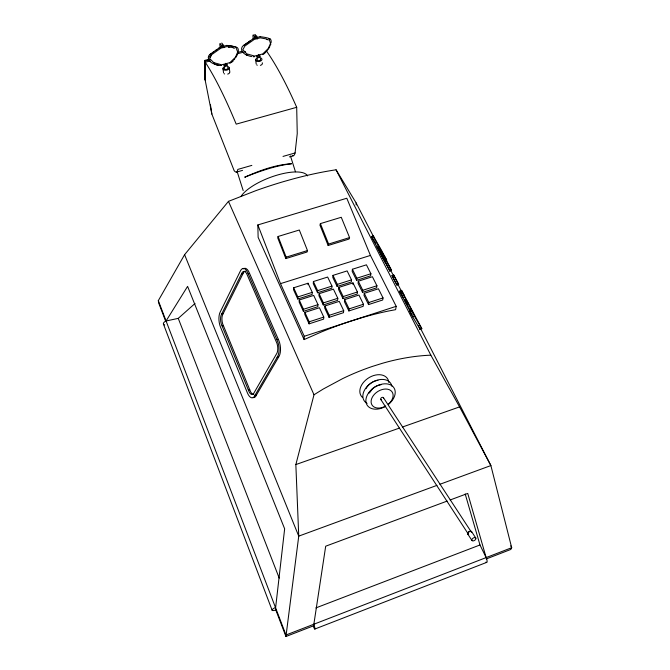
<?xml version="1.0" encoding="UTF-8"?>
<svg xmlns="http://www.w3.org/2000/svg" width="670" height="670" viewBox="0 0 670 670"><rect width="100%" height="100%" fill="white"/><g stroke="black" fill="none" stroke-linecap="round" stroke-linejoin="round"><path stroke-width="1" d="M209.819 59.772L204.802 61.096L205.255 64.27M246.2 54.84L247.481 55.367L246.2 54.814A7.789 5.636 13.9 0 1 243.361 45.552L247.113 43.006M293.661 287.782L293.611 289.867L297.773 299.013L312.17 294.44L312.27 292.354L308.033 283.243L293.661 287.782L297.84 296.936L297.773 299.013M447.166 501.076L325.695 546.201L313.619 625.78L285.939 636.5L298.745 536.134L295.847 464.57L313.996 394.781L228.47 201.36L256.015 190.598A155.18 47.026 -20.5 0 1 283.854 181.528L293.016 178.957A155.18 47.026 -20.5 0 1 336.064 169.795L356.139 202.926L384.84 258.578L391.59 270.471L384.27 256.124C390.518 266.886 382.796 252.891 381.774 250.831L373.081 235.597L373.751 236.979L372.193 237.8L390.049 271.283L389.672 270.471M299.239 300.009L299.172 302.078L303.401 311.341L317.865 306.701L317.99 304.641L313.694 295.411L299.239 300.009L303.477 309.289L303.401 311.341M304.9 312.404L304.817 314.448L309.096 323.836L323.635 319.121L323.778 317.086L319.431 307.739L304.9 312.404L309.188 321.801L309.096 323.836M304.105 339.581L304.247 336.298L280.512 283.628L257.841 224.936L346.8 198.245L370.435 255.429L396.188 306.316L395.618 309.674L388.843 310.955A173.438 70.174 -24.4 0 0 360.418 318.124L350.661 321.165A173.79 70.3 -24.4 0 0 321.123 332.077L304.105 339.581L258.126 237.339L257.841 224.936M307.974 284.641L308.033 283.243M313.401 281.551L313.292 283.653L317.538 292.731L331.817 288.192L331.977 286.098L327.655 277.053L313.401 281.551L317.664 290.646L317.538 292.731M319.088 293.695L318.962 295.772L323.267 304.967L337.613 300.361L337.797 298.292L333.425 289.13L319.088 293.695L323.409 302.907L323.267 304.967M324.858 305.997L324.716 308.049L329.071 317.362L343.492 312.689L343.693 310.646L339.263 301.366L324.858 305.997L329.23 315.327L329.071 317.362M332.982 275.378L332.822 277.489L337.144 286.492L351.298 281.995L351.516 279.892L347.127 270.915L332.982 275.378L337.32 284.398L337.144 286.492M338.777 287.43L338.593 289.515L342.973 298.644L357.202 294.071L357.445 291.994L352.99 282.908L338.777 287.43L343.174 296.567L342.973 298.644M344.648 299.641L344.447 301.701L348.886 310.947L363.19 306.316L363.442 304.255L358.936 295.043L344.648 299.641L349.095 308.895L348.886 310.947M352.403 269.256L352.185 271.375L356.591 280.311L370.627 275.847L370.904 273.737L366.431 264.826L352.403 269.256L356.817 278.209L356.591 280.311M352.847 284.298L352.99 282.908M358.299 281.216L358.065 283.309L362.52 292.371L376.632 287.84L376.925 285.755L372.403 276.727L358.299 281.216L362.772 290.286L362.52 292.371M285.939 636.5L275.462 609.055L284.649 528.806L187.592 286.375L166.076 320.98A3.886 1.993 -20.5 0 0 163.455 323.25A3.886 1.993 -20.5 0 0 164.703 324.95M364.271 293.334L364.011 295.411L368.534 304.582L382.721 299.984L383.031 297.924L378.441 288.778L364.271 293.334L368.802 302.522L368.534 304.582M292.53 155.758A25.762 6.047 74.4 0 0 295.076 152.953L297.246 133.564L296.693 107.309A181.285 39.764 73.4 0 0 266.551 51.113M278.084 236.477L277.765 237.959L285.814 258.57L307.078 252.004L307.48 250.563L299.322 230.019L278.084 236.477L286.149 257.146L285.814 258.57M320.386 223.621L319.95 225.137L328.149 245.496L349.045 239.048L349.572 237.582L341.264 217.281L320.386 223.621L328.618 244.047L328.149 245.496M223.881 47.712L223.445 46.071L223.403 46.624M257.247 38.977L256.828 37.344L256.761 37.905M254.977 395.325L254.583 396.137A11.063 4.925 82 0 1 247.456 393.005L220.422 326.901A10.678 4.606 83.7 0 1 220.053 312.321L240.513 270.739A11.155 5.025 84.6 0 1 247.64 272.472L277.33 340.636A11.558 5.394 82.8 0 1 277.589 356.532L254.977 395.325L256.401 395.107L279.055 356.34A11.549 5.402 82.8 0 0 278.804 340.452L249.089 272.347A11.147 5.033 84.6 0 0 244.642 268.276M256.401 395.107L255.999 395.92A11.055 4.933 82 0 1 253.26 397.611M241.543 273.821A7.956 3.585 84.6 0 1 247.372 275.269L276.09 341.323A8.241 3.852 82.8 0 1 276.3 354.288L254.181 392.553A7.889 3.509 82 0 1 248.352 390.024L222.03 325.821A7.613 3.283 83.7 0 1 221.728 313.887L241.543 273.821L242.976 273.695A7.948 3.593 84.6 0 1 245.815 271.258M253.838 394.262A7.881 3.518 82 0 1 249.768 389.814L223.411 325.67A7.605 3.291 83.7 0 1 223.118 313.736L242.976 273.695M165.716 321.382L158.706 303.024L158.313 300.637L184.593 254.675L228.47 201.36M372.796 388.433L369.095 393.03L372.788 388.449A11.918 8.258 -33 0 1 381.054 384.714M166.076 320.98L178.254 318.367L195.012 303.493M213.688 51.766L210.02 54.488L210.933 53.717M212.222 52.855L220.371 47.051L226.778 45.418M215.271 50.694L216.929 49.53M218.621 48.34L220.397 47.084M250.354 40.736L245.639 44.103M248.721 41.942L253.804 38.307L260.127 36.699M313.996 394.781L323.309 389.002L342.554 378.659A172.332 111.094 -31.2 0 1 372.319 366.44L382.31 363.316A172.332 111.094 -31.2 0 1 430.844 355.167L459.578 406.899L490.884 465.558L511.687 547.708L510.8 549.45L486.286 558.939M262.673 54.58L263.871 53.86M372.193 237.8C371.188 236.024 371.456 236.719 373.316 235.974M385.024 261.819L381.163 254.935L382.721 254.106L378.223 245.321L386.649 261.132L382.721 254.106M381.825 256.208L383.382 255.379M382.729 258.377L384.304 257.548M384.639 261.937L386.213 261.099M389.806 270.906L391.355 270.094M400.317 291.986L399.822 290.956L401.556 290.361L421.891 328.811L414.345 316.014C410.986 306.902 407.201 308.962 412.72 316.868L420.308 329.632L419.504 327.94M410.903 312.672L399.747 291.567L401.322 290.638L403.977 295.227L401.556 290.361M402.863 297.614L404.471 296.776L413.273 313.359L411.078 309.641M405.434 302.044L407.025 301.207M406.238 303.56L407.829 302.723M412.72 316.868L414.345 316.014M420.057 329.263L421.631 328.434M225.798 64.487L225.539 64.052M314.774 629.063L486.562 562.431M315.88 607.916L479.98 544.97L486.144 557.591A4.439 1.214 68 0 1 487.132 561.577A4.439 1.214 68 0 1 485.976 562.063M450.106 499.988L467.744 493.43L486.144 557.591M436.966 485.365L298.745 536.134L184.593 254.675M439.905 484.284L490.884 465.558L420.643 328.652M295.847 464.57L399.412 428.088M402.368 427.05L459.578 406.899M304.247 336.298L396.188 306.316M309.188 321.801L323.778 317.086M329.23 315.327L343.693 310.646M349.095 308.895L363.442 304.255M368.802 302.522L383.031 297.924M303.477 309.289L317.99 304.641M323.409 302.907L337.797 298.292M343.174 296.567L357.445 291.994M362.772 290.286L376.925 285.755M297.84 296.936L312.27 292.354M317.664 290.646L331.977 286.098M337.32 284.398L351.516 279.892M356.817 278.209L370.904 273.737M280.512 283.628L370.435 255.429M286.149 257.146L307.48 250.563M328.618 244.047L349.572 237.582M251.845 165.381L237.775 169.426A26.063 4.824 73.9 0 1 234.173 170.683L211.854 114.059L205.162 80.099L204.961 60.359L208.672 59.387M283.008 156.42L295.076 152.953M236.552 172.089L242.532 170.373M289.381 156.881L293.368 155.733M296.693 107.309L236.2 124.134A183.279 31.649 73.1 0 0 205.271 62.243L204.802 61.096M210.288 60.92L205.271 62.243L205.162 80.099L204.719 77.033L205.171 78.155M237.381 53.776L245.413 51.657M237.909 52.377L241.92 51.314M248.352 390.024L249.768 389.814M277.087 357.269L278.553 357.068M276.794 339.531L278.268 339.347M222.03 325.821L223.411 325.67M221.728 313.887L223.118 313.736M248.084 273.603L249.525 273.477M253.051 56.699L254.525 56.741M226.762 45.376L228.83 45.669A14.238 2.052 4.1 0 1 235.061 46.816L236.158 47.294M260.111 36.657L262.137 36.95A14.112 2.169 3.9 0 1 268.159 38.14L269.868 38.793L269.08 38.466M228.478 47.168L230.22 47.419M228.981 46.917L226.921 46.573L220.891 48.148L211.544 54.756L209.601 58.483L213.73 62.62L221.669 64.806L229.902 62.628L235.446 57.243L237.683 52.026L236.183 48.131M231.033 47.268L233.093 47.612M266.233 38.919L260.262 37.847L254.315 39.404L244.918 45.995L242.841 49.731L246.811 53.885L254.659 56.062L262.782 53.91L268.234 48.575L270.512 43.374L269.223 39.455M236.041 47.135L236.786 47.336A7.839 4.02 -59.4 0 1 238.294 51.339M233.227 47.989L234.425 48.29M266.367 39.296L267.514 39.614M234.835 58.717L234.734 58.684A14.162 12.931 20 0 1 233.989 59.781A14.12 12.906 20 0 0 234.693 58.667M267.338 39.547L268.427 39.94M235.689 57.695L235.597 57.645A7.839 4.02 -59.4 0 0 238.068 52.578M229.835 63.29L231.049 62.561A14.162 12.931 20 0 0 233.118 60.802M471.621 531.67L475.834 538.102A2.286 1.357 -33 0 1 473.363 540.891A2.286 1.357 -33 0 1 472.383 538.747A2.286 1.357 -33 0 1 475.834 538.102M383.525 397.821L471.236 531.888M380.753 399.395L468.079 533.714M467.694 533.94L471.889 540.389M409.454 310.486L411.665 314.205L411.372 313.585M399.722 291.475L402.335 295.998L400.451 292.254M399.982 291.19L400.962 292.882M406.07 302.338L407.645 305.051M371.766 236.803L375.761 243.779M377.227 247.079L379.58 251.191M404.873 299.641L405.116 300.085M404.471 296.776L401.322 290.638M379.773 251.535L380.225 252.389M412.418 315.093L412.125 314.548M258.427 55.325L258.762 55.736L258.587 54.58M406.648 302.941L407.033 303.686M418.39 325.754L418.984 326.91M384.605 260.932L384.898 261.501M377.059 246.937L381.163 254.935M390.066 269.055L393.885 276.501M397.712 283.954L401.531 291.4M385.912 263.134L389.546 270.219M384.17 260.077L380.552 253.017M405.082 300.83L409.688 309.808M336.064 169.795L430.844 355.167M404.998 300.663L404.579 299.808M510.749 545.841L511.687 547.708L285.973 635.018L158.313 300.637M407.36 304.339L407.62 304.858M221.569 65.451L220.087 65.434A14.171 12.948 19.8 0 1 214.475 64.044L213.161 63.583A7.873 5.578 15.5 0 1 209.995 54.304M205.246 66.288L204.777 65.149L205.229 68.298M205.221 70.291L204.76 69.152L205.204 72.276M205.196 74.244L204.735 73.114L205.179 76.204M178.254 318.367L279.231 578.135M163.421 324.012L272.095 610.169A4.472 1.24 -22.7 0 0 275.99 609.934M295.437 171.746L290.47 155.968M243.185 190.582L237.339 172.224M225.656 63.307L225.857 64.119M465.189 493.941L479.98 544.97M210.455 104.838L211.854 114.059M222.951 68.667L223.546 72.703M229.241 67.904L229.818 71.95A3.157 1.935 -7.3 0 1 229.768 72.46M243.369 45.61L244.316 45.016M255.697 59.957L256.183 63.993M204.961 60.359L205.313 71.045M356.139 202.926L356.164 205.012M272.095 610.169A4.472 1.24 -22.7 0 1 275.462 607.489M313.769 624.273A4.606 0.57 70.3 0 1 314.967 628.979A4.606 0.57 70.3 0 1 313.309 626.299M362.462 397.436A15.762 11.005 -33 0 1 369.488 377.369A15.762 11.005 -33 0 1 388.809 382.444M366.029 388.617A11.876 8.275 -33 0 1 377.955 380.309M367.118 403.424A15.879 11.03 -33 0 1 370.837 383.223A15.879 11.03 -33 0 1 391.883 386.18M385.744 406.02A11.985 8.266 -33 0 1 371.147 400.769A11.985 8.266 -33 0 1 387.737 389.228A11.985 8.266 -33 0 1 388.29 404.245M385.409 406.456A15.963 11.038 -33 0 1 365.946 399.437A15.963 11.038 -33 0 1 388.039 384.061A15.963 11.038 -33 0 1 388.801 404.102M381.498 399.864A1.6 1.106 -33 0 1 380.761 398.566A1.6 1.106 -33 0 1 382.536 397.335A1.6 1.106 -33 0 1 383.575 398.424M468.054 533.094A1.834 1.089 -33 0 1 469.193 531.804M469.62 531.603A1.834 1.089 -33 0 1 471.069 531.662M467.911 534.225A2.27 1.357 -33 0 1 469.343 531.427A2.27 1.357 -33 0 1 471.647 532.441M468.673 534.484A2.27 1.357 -33 0 1 468.246 534.409M243.177 268.955A11.147 5.033 84.6 0 1 243.888 268.486M241.024 196.452A36.322 12.412 -20.9 0 1 275.805 175.523A36.322 12.412 -20.9 0 1 307.505 175.875M260.303 58.843A1.817 1.106 -6.2 0 1 259.859 60.417A1.817 1.106 -6.2 0 1 257.339 60.317A1.817 1.106 -6.2 0 1 257.791 58.742M262.23 62.771A3.132 1.918 -6.2 0 1 260.362 65.359M257.28 65.224A3.132 1.918 -6.2 0 1 256.736 64.889M258.771 55.325A1.817 1.106 -6.2 0 1 260.153 56.707A1.817 1.106 -6.2 0 1 257.54 57.461A1.817 1.106 -6.2 0 1 257.062 55.819M260.153 57.754A3.141 1.909 -6.2 0 1 261.384 60.509A3.141 1.909 -6.2 0 1 256.602 61.087A3.141 1.909 -6.2 0 1 257.029 58.131M259.022 55.979A0.905 0.544 -6.2 0 1 259.19 56.699A0.905 0.544 -6.2 0 1 258.009 56.942A0.905 0.544 -6.2 0 1 257.632 56.263M252.808 39.203A0.879 0.712 -35.6 0 1 253.578 38.793M251.627 56.565A14.045 12.797 22.2 0 1 247.498 55.3M266.719 51.096A14.003 12.755 22.3 0 0 267.447 50.007L268.343 48.985A7.814 3.836 -59.8 0 0 269.851 46.54M265.864 52.109A14.003 12.755 22.3 0 1 263.838 53.835M269.784 38.676A7.814 3.836 -59.8 0 1 271.099 42.704M270.839 43.944A7.814 3.836 -59.8 0 1 270.42 45.233M253.486 39.019A3.509 0.787 75.4 0 1 253.201 34.899A3.509 0.787 75.4 0 1 254.952 38.433M254.902 37.713A3.509 0.796 75.5 0 1 254.617 36.029M254.759 34.538A3.509 0.796 75.5 0 1 256.091 36.281M227.607 67.544A1.826 1.114 -7.2 0 1 227.239 69.069A1.826 1.114 -7.2 0 1 224.777 69.169A1.826 1.114 -7.2 0 1 224.726 67.653M229.5 72.963A3.157 1.935 -7.3 0 1 227.7 74.094M224.609 73.951A3.157 1.935 -7.3 0 1 224.065 73.616M225.991 64.019A1.834 1.114 -7.2 0 1 227.39 65.325A1.834 1.114 -7.2 0 1 224.978 66.246A1.834 1.114 -7.2 0 1 223.998 64.781M227.482 66.43A3.166 1.935 -7.2 0 1 228.638 69.236A3.166 1.935 -7.2 0 1 223.814 69.814A3.166 1.935 -7.2 0 1 224.341 66.807M226.033 64.613A0.905 0.553 -7.2 0 1 226.485 65.275A0.905 0.553 -7.2 0 1 225.388 65.702A0.905 0.553 -7.2 0 1 224.752 65.116M214.71 63.365A7.052 5 15.5 0 1 213.479 62.93M209.182 57.051A7.052 5 15.5 0 1 209.442 56.154M210.656 54.647A7.052 5 15.5 0 1 211.553 54.077M218.646 65.283A14.129 12.914 19.8 0 1 214.484 64.019M233.076 60.794A14.12 12.906 20 0 1 231.016 62.536M228.83 45.669A14.279 2.052 4.1 0 1 235.095 46.858M220.422 47.671A3.534 0.695 75 0 1 220.011 43.55A3.534 0.695 75 0 1 221.703 47.126M222.088 47.235A3.534 0.704 75 0 1 221.661 45.468M221.603 43.173A3.534 0.704 75 0 1 222.566 44.22M210.422 57.57A5.067 4.69 -47 0 1 211.259 55.116M245.295 176.905L244.743 177.215C259.499 170.599 275.286 164.678 291.525 163.756C275.621 165.624 260.195 171.126 245.304 176.939M397.101 285.261L391.975 275.596L397.101 285.261M398.667 284.44L393.541 274.775L398.667 284.44M255.53 37.076A0.913 0.544 -6.1 0 0 257.012 36.649A0.913 0.544 -6.1 0 0 255.798 36.121A0.913 0.544 -6.1 0 0 255.53 37.076M222.348 45.861A0.921 0.553 -7.2 0 0 223.663 45.217A0.921 0.553 -7.2 0 0 222.239 44.915A0.921 0.553 -7.2 0 0 222.348 45.861"/></g></svg>
